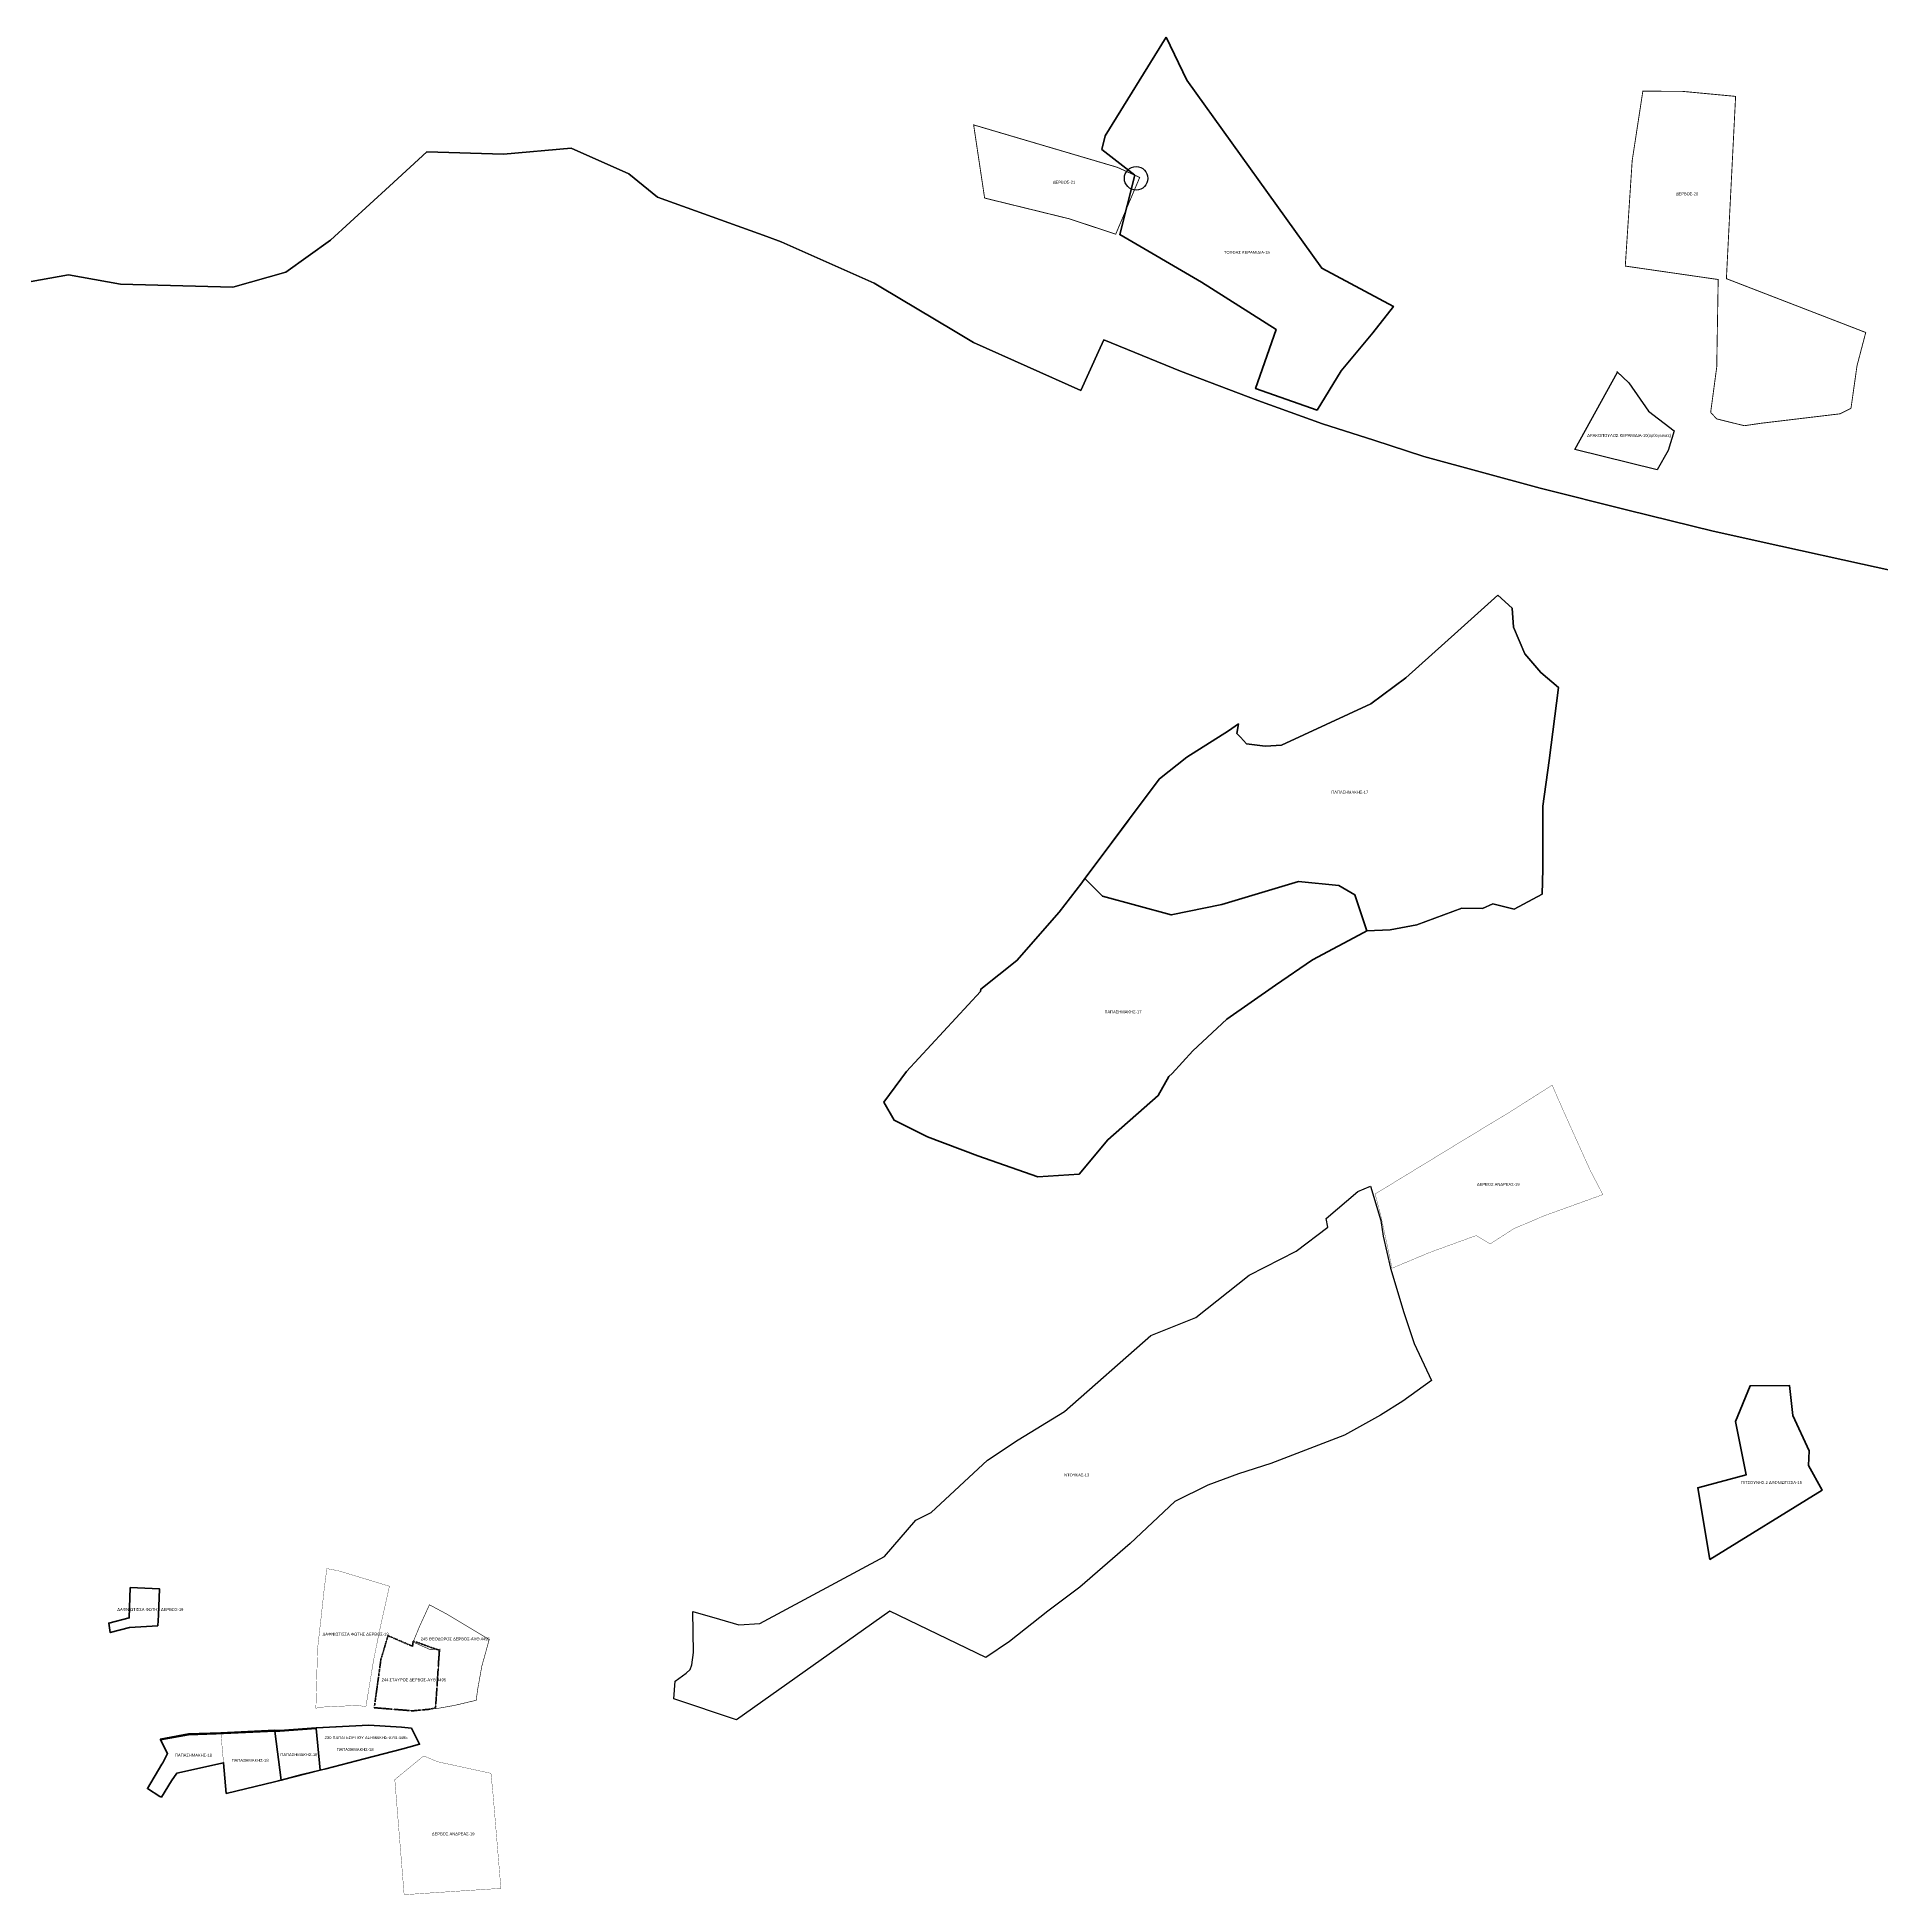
# Model space of a CAD drawing. Header units: metres. Extents: x 245125 to 394351, y 270578 to 4233311.
# Drawn here: x 276250 to 276883, y 4191203 to 4191840 of the extents above; entities that cross this region are included whole.
import ezdxf
from ezdxf.lldxf.tags import DXFTag

# ---------------------------------------------------------------- set-up
doc = ezdxf.new("R2010")
doc.units = ezdxf.units.M
doc.linetypes.add('3DOT2', pattern=[0.75, 0.25, -0.125, 0, -0.125, 0, -0.125, 0, -0.125])
for name, color, linetype in [('4495-(228-329)', 103, 'Continuous'), ('ASTOTA', 7, 'Continuous'), ('topo2010', 207, 'Continuous'), ('topo2013', 66, 'Continuous'), ('topo2015', 137, 'Continuous'), ('topo2017', 2, 'Continuous'), ('topo2018', 5, 'Continuous'), ('topo2019', 6, 'Continuous'), ('topo2020', 3, 'Continuous'), ('topo2021', 4, 'Continuous')]:
    doc.layers.add(name, color=color, linetype=linetype)
doc.styles.get("Standard").update_dxf_attribs({"font": 'arial.ttf'})
tags = doc.linetypes.add('BORDER2', pattern=[0.875, 0.25, -0.125, 0.25, -0.125, 0, -0.125]).pattern_tags.tags
tags[14:15] = [DXFTag(74, 4), DXFTag(75, 0), DXFTag(340, '0'), DXFTag(46, 1.0), DXFTag(50, 0.0), DXFTag(44, 0.0), DXFTag(45, 0.0)]
tags[12:13] = [DXFTag(74, 4), DXFTag(75, 0), DXFTag(340, '0'), DXFTag(46, 1.0), DXFTag(50, 0.0), DXFTag(44, 0.0), DXFTag(45, 0.0)]
tags[10:11] = [DXFTag(74, 4), DXFTag(75, 0), DXFTag(340, '0'), DXFTag(46, 1.0), DXFTag(50, 0.0), DXFTag(44, 0.0), DXFTag(45, 0.0)]
tags[8:9] = [DXFTag(74, 4), DXFTag(75, 0), DXFTag(340, '0'), DXFTag(46, 1.0), DXFTag(50, 0.0), DXFTag(44, 0.0), DXFTag(45, 0.0)]
tags[6:7] = [DXFTag(74, 4), DXFTag(75, 0), DXFTag(340, '0'), DXFTag(46, 1.0), DXFTag(50, 0.0), DXFTag(44, 0.0), DXFTag(45, 0.0)]
tags[4:5] = [DXFTag(74, 4), DXFTag(75, 0), DXFTag(340, '0'), DXFTag(46, 1.0), DXFTag(50, 0.0), DXFTag(44, 0.0), DXFTag(45, 0.0)]
tags = doc.linetypes.add('DASHDOT2', pattern=[0.5, 0.25, -0.125, 0, -0.125]).pattern_tags.tags
tags[10:11] = [DXFTag(74, 4), DXFTag(75, 0), DXFTag(340, '0'), DXFTag(46, 1.0), DXFTag(50, 0.0), DXFTag(44, 0.0), DXFTag(45, 0.0)]
tags[8:9] = [DXFTag(74, 4), DXFTag(75, 0), DXFTag(340, '0'), DXFTag(46, 1.0), DXFTag(50, 0.0), DXFTag(44, 0.0), DXFTag(45, 0.0)]
tags[6:7] = [DXFTag(74, 4), DXFTag(75, 0), DXFTag(340, '0'), DXFTag(46, 1.0), DXFTag(50, 0.0), DXFTag(44, 0.0), DXFTag(45, 0.0)]
tags[4:5] = [DXFTag(74, 4), DXFTag(75, 0), DXFTag(340, '0'), DXFTag(46, 1.0), DXFTag(50, 0.0), DXFTag(44, 0.0), DXFTag(45, 0.0)]
tags = doc.linetypes.add('HIDDEN', pattern=[0.375, 0.25, -0.125]).pattern_tags.tags
tags[6:7] = [DXFTag(74, 4), DXFTag(75, 0), DXFTag(340, '0'), DXFTag(46, 1.0), DXFTag(50, 0.0), DXFTag(44, 0.0), DXFTag(45, 0.0)]
tags[4:5] = [DXFTag(74, 4), DXFTag(75, 0), DXFTag(340, '0'), DXFTag(46, 1.0), DXFTag(50, 0.0), DXFTag(44, 0.0), DXFTag(45, 0.0)]

msp = doc.modelspace()

# ---------------------------------------------------------------- linework, layer by layer
at = {"color": 5, "flags": 128}
msp.add_lwpolyline([(276292.55, 4191256.05), (276302.17, 4191257.81), (276311.64, 4191258.14), (276329.36, 4191258.92), (276331.86, 4191259.03), (276333.54, 4191259.03), (276346.05, 4191259.88), (276346.08, 4191260.18), (276364.05, 4191261.05), (276375.28, 4191260.37), (276378.71, 4191260), (276381.49, 4191254.53), (276377.84, 4191253.56), (276375.77, 4191252.96), (276362.44, 4191249.58), (276349.27, 4191246.14), (276347.42, 4191245.65), (276341.18, 4191244.12), (276331.68, 4191241.63), (276315.16, 4191237.64), (276314.21, 4191248.17), (276298.18, 4191244.55), (276296.4, 4191241.97), (276292.88, 4191236.38), (276292.35, 4191236.63), (276288.06, 4191239.33), (276293.01, 4191247.64), (276293.4, 4191248.18), (276295.03, 4191251.38), (276292.55, 4191256.05)], close=True, dxfattribs=at)
at = {"layer": '4495-(228-329)', "color": 103, "lineweight": -2, "ltscale": 10, "const_width": 0.2}
msp.add_lwpolyline([(276384.89, 4191302.38), (276390.79, 4191299.22), (276395.19, 4191296.57), (276396.39, 4191295.85), (276405.4, 4191290.46), (276402.85, 4191281.23), (276401.42, 4191273.25), (276400.94, 4191269.62), (276393.51, 4191267.86), (276386.95, 4191266.69), (276388.42, 4191285.55), (276388.55, 4191287.18), (276385.24, 4191286.96), (276379.28, 4191289.6), (276381.48, 4191294.93)], close=True, dxfattribs=at)
at = {"layer": '4495-(228-329)', "color": 103, "linetype": '3DOT2', "lineweight": 40}
msp.add_lwpolyline([(276370.66, 4191291.78), (276379.13, 4191288.14), (276379.27, 4191289.99), (276385.4, 4191287.78), (276388.28, 4191286.75), (276387.64, 4191276.86), (276386.99, 4191266.98), (276384.9, 4191266.54), (276379.14, 4191266), (276365.95, 4191267.06), (276368.22, 4191283.57), (276370.66, 4191291.78)], close=True, dxfattribs=at)
at = {"layer": '4495-(228-329)', "color": 103, "linetype": 'DASHDOT2', "lineweight": 70, "ltscale": 0.2}
msp.add_lwpolyline([(276292.41, 4191256.32), (276302.2, 4191258.1), (276313.28, 4191258.5), (276331.82, 4191259.32), (276333.57, 4191259.27), (276346.02, 4191260.17), (276364.05, 4191261.05), (276375.28, 4191260.37), (276378.71, 4191260), (276381.49, 4191254.53), (276377.84, 4191253.56), (276375.77, 4191252.96), (276362.44, 4191249.58), (276349.27, 4191246.14), (276347.42, 4191245.65), (276341.18, 4191244.12), (276334.01, 4191242.24), (276331.68, 4191241.63), (276315.16, 4191237.64), (276314.21, 4191248.17), (276298.18, 4191244.55), (276296.4, 4191241.97), (276292.88, 4191236.38), (276292.35, 4191236.63), (276288.06, 4191239.33), (276293.01, 4191247.64), (276293.4, 4191248.18), (276295.03, 4191251.38)], close=True, dxfattribs=at)
at = {"layer": 'ASTOTA', "color": 253, "linetype": 'HIDDEN', "ltscale": 300}
msp.add_lwpolyline([(276920.03, 4191649.95), (276876.83, 4191659.46), (276848.71, 4191665.64), (276825.54, 4191670.73), (276796.23, 4191677.96), (276766.16, 4191685.56), (276726.19, 4191696.41), (276709.05, 4191701.96), (276691.45, 4191707.67), (276669.18, 4191715.66), (276642.73, 4191725.74), (276616.37, 4191736.41), (276614.57, 4191732.42), (276608.51, 4191719), (276571.68, 4191735.47), (276564.8, 4191739.59), (276539.79, 4191754.56), (276537.55, 4191755.9), (276505.6, 4191770.11), (276500.67, 4191771.89), (276463.2, 4191785.42), (276453.3, 4191793.38), (276433.51, 4191802.19), (276410.32, 4191800.2), (276384.04, 4191800.97), (276371.14, 4191789.16), (276350.94, 4191770.66), (276335.61, 4191759.68), (276317.4, 4191754.54), (276278.84, 4191755.51), (276261, 4191758.75), (276248.19, 4191756.45)], dxfattribs=at)
at = {"layer": 'topo2010', "color": 207}
for p, q in [((276778.01, 4191698.77), (276792.68, 4191725.34)), ((276792.68, 4191725.34), (276796.53, 4191721.68)), ((276796.53, 4191721.68), (276803.36, 4191711.96)), ((276803.36, 4191711.96), (276812.16, 4191705.16)), ((276812.16, 4191705.16), (276810.03, 4191698.44)), ((276806.33, 4191691.84), (276778.01, 4191698.77)), ((276810.03, 4191698.44), (276806.33, 4191691.84))]:
    msp.add_line(p, q, dxfattribs=at)
msp.add_lwpolyline([(276792.49, 4191725.52), (276796.53, 4191721.68), (276803.36, 4191711.96), (276812.16, 4191705.16)], dxfattribs=at)
at = {"layer": 'topo2013', "color": 66}
msp.add_lwpolyline([(276468.79, 4191270.14), (276469.21, 4191276.13), (276473.01, 4191278.94), (276474.34, 4191280.21), (276474.91, 4191281.78), (276475.49, 4191285.99), (276475.34, 4191300.1), (276484.43, 4191297.45), (276491.1, 4191295.55), (276498.24, 4191295.98), (276541.04, 4191318.93), (276551.82, 4191331.45), (276557.06, 4191334.08), (276576.45, 4191352), (276586.93, 4191358.99), (276602.88, 4191368.67), (276632.48, 4191394.75), (276647.9, 4191400.94), (276666.2, 4191415.46), (276682.37, 4191423.75), (276693.27, 4191431.92), (276692.67, 4191434.88), (276703.51, 4191444.23), (276707.91, 4191446.03), (276711.43, 4191434.22), (276712.3, 4191428.82), (276714.73, 4191417.92), (276719.34, 4191402.67), (276722.88, 4191392.03), (276728.8, 4191379.3), (276718.95, 4191372.28), (276711.3, 4191367.4), (276698.95, 4191360.58), (276673.64, 4191350.88), (276662.6, 4191347.37), (276652.09, 4191343.39), (276640.7, 4191337.87), (276625.4, 4191323.47), (276608.08, 4191308.48), (276597.2, 4191300.24), (276583.98, 4191289.76), (276575.86, 4191284.27), (276542.97, 4191300.2), (276490.26, 4191262.92)], close=True, dxfattribs=at)
at = {"layer": 'topo2015', "color": 137, "lineweight": 80, "ltscale": 20}
for p, q in [((276833.23, 4191365.33), (276838.19, 4191377.55)), ((276838.19, 4191377.55), (276851.67, 4191377.67)), ((276851.67, 4191377.67), (276852.86, 4191367.35)), ((276836.85, 4191346.98), (276833.23, 4191365.33)), ((276852.86, 4191367.35), (276858.48, 4191355.19)), ((276858.48, 4191355.19), (276858.21, 4191350.22)), ((276858.21, 4191350.22), (276862.88, 4191341.7)), ((276820.23, 4191342.54), (276836.85, 4191346.98)), ((276824.41, 4191317.93), (276820.23, 4191342.54)), ((276824.41, 4191317.93), (276862.88, 4191341.7)), ((276862.88, 4191341.7), (276824.41, 4191317.93))]:
    msp.add_line(p, q, dxfattribs=at)
at = {"layer": 'topo2015', "color": 137, "linetype": 'BORDER2', "lineweight": 50, "ltscale": 7}
msp.add_lwpolyline([(276637.75, 4191840.3), (276616.77, 4191806.44), (276615.65, 4191801.8), (276627.05, 4191792.91), (276621.85, 4191772.56), (276649.85, 4191756.21), (276675.57, 4191739.98), (276668.45, 4191719.73), (276689.58, 4191712.31), (276697.81, 4191725.86), (276708.7, 4191738.89), (276715.77, 4191747.89), (276691.16, 4191761), (276644.87, 4191825.49)], close=True, dxfattribs=at)
at = {"layer": 'topo2015', "color": 253, "linetype": 'HIDDEN', "ltscale": 300}
msp.add_lwpolyline([(276248.19, 4191756.45), (276261, 4191758.75), (276278.84, 4191755.51), (276317.4, 4191754.54), (276335.61, 4191759.68), (276350.94, 4191770.66), (276371.14, 4191789.16), (276384.04, 4191800.97), (276410.32, 4191800.2), (276433.51, 4191802.19), (276453.3, 4191793.38), (276463.2, 4191785.42), (276500.67, 4191771.89), (276505.6, 4191770.11), (276537.55, 4191755.9), (276539.79, 4191754.56), (276564.8, 4191739.59), (276571.68, 4191735.47), (276608.51, 4191719), (276614.57, 4191732.42), (276616.37, 4191736.41), (276642.73, 4191725.74), (276669.18, 4191715.66), (276691.45, 4191707.67), (276709.05, 4191701.96), (276726.19, 4191696.41), (276766.16, 4191685.56), (276796.23, 4191677.96), (276825.54, 4191670.73), (276848.71, 4191665.64), (276876.83, 4191659.46), (276920.03, 4191649.95)], dxfattribs=at)
at = {"layer": 'topo2015', "color": 137, "lineweight": 80, "ltscale": 20}
msp.add_lwpolyline([(276820.23, 4191342.54), (276824.41, 4191317.93), (276862.88, 4191341.7), (276858.21, 4191350.22), (276858.48, 4191355.19), (276852.86, 4191367.35), (276851.67, 4191377.67), (276838.19, 4191377.55), (276833.23, 4191365.33), (276836.85, 4191346.98), (276820.23, 4191342.54), (276824.41, 4191317.93), (276824.4, 4191318.01)], dxfattribs=at)
at = {"layer": 'topo2017'}
for p, q in [((276608.8, 4191550.14), (276625.76, 4191572.85)), ((276757.16, 4191541.06), (276749.92, 4191542.88)), ((276766.82, 4191546.24), (276757.16, 4191541.06))]:
    msp.add_line(p, q, dxfattribs=at)
at = {"layer": 'topo2017', "color": 1, "linetype": 'HIDDEN', "lineweight": 40, "ltscale": 6}
msp.add_line((276749.92, 4191542.88), (276757.16, 4191541.06), dxfattribs=at)
at = {"layer": 'topo2017', "color": 2}
for points in [[(276662.57, 4191604.66), (276659.17, 4191602.27), (276644.85, 4191593.23), (276635.44, 4191585.82), (276625.76, 4191572.85), (276624, 4191570.49), (276609.88, 4191551.58), (276608.8, 4191550.14), (276601, 4191540.01), (276586.47, 4191523.52), (276574.15, 4191513.68), (276573.99, 4191512.85), (276548.68, 4191485.32), (276540.87, 4191474.91), (276544.43, 4191468.62), (276551.23, 4191465.22), (276555.79, 4191462.93), (276573.13, 4191456.42), (276593.7, 4191449.23), (276607.95, 4191450.17), (276617.69, 4191461.96), (276634.99, 4191477.16), (276638.66, 4191483.66), (276639.79, 4191484.73), (276646.92, 4191492.51), (276658.6, 4191503.32), (276675.26, 4191515), (276688.02, 4191523.64), (276705.64, 4191533.06), (276706.62, 4191533.59), (276714.63, 4191534.02), (276723.84, 4191535.68), (276739.26, 4191541.38), (276746.36, 4191541.34), (276749.92, 4191542.88), (276757.16, 4191541.06), (276766.82, 4191546.24), (276767.05, 4191554.81), (276767.01, 4191576.44), (276769.25, 4191592.05), (276772.46, 4191617.15), (276766.34, 4191622.33), (276760.84, 4191628.68), (276756.94, 4191637.89), (276756.48, 4191644.34), (276751.59, 4191648.86), (276737.93, 4191636.51), (276720.01, 4191620.51), (276708.01, 4191611.55), (276677.35, 4191597.38), (276671.86, 4191597.01), (276670.81, 4191597.14), (276665.32, 4191597.82), (276663.24, 4191600.07), (276662.05, 4191601.36)], [(276609.88, 4191551.58), (276624, 4191570.49), (276625.76, 4191572.85), (276635.44, 4191585.82), (276644.85, 4191593.23), (276659.17, 4191602.27), (276662.57, 4191604.66), (276662.05, 4191601.36), (276663.24, 4191600.07), (276665.32, 4191597.82), (276670.81, 4191597.14), (276671.86, 4191597.01), (276677.35, 4191597.38), (276708.01, 4191611.55), (276720.01, 4191620.51), (276737.93, 4191636.51), (276751.59, 4191648.86), (276756.48, 4191644.34), (276756.94, 4191637.89), (276760.84, 4191628.68), (276766.34, 4191622.33), (276772.46, 4191617.15), (276769.25, 4191592.05), (276767.01, 4191576.44), (276767.05, 4191554.81), (276766.82, 4191546.24), (276757.16, 4191541.06), (276749.92, 4191542.88), (276746.36, 4191541.34), (276739.26, 4191541.38), (276723.84, 4191535.68), (276714.63, 4191534.02), (276706.62, 4191533.59), (276702.56, 4191546.01), (276697.06, 4191549.24), (276683.14, 4191550.54), (276656.92, 4191542.73), (276639.52, 4191539.09), (276615.88, 4191545.58)]]:
    msp.add_lwpolyline(points, close=True, dxfattribs=at)
at = {"layer": 'topo2017', "color": 2, "linetype": 'HIDDEN', "lineweight": 40, "ltscale": 6}
msp.add_lwpolyline([(276609.88, 4191551.58), (276608.8, 4191550.14), (276601, 4191540.01), (276586.47, 4191523.52), (276574.15, 4191513.68), (276573.99, 4191512.85), (276548.68, 4191485.32), (276540.87, 4191474.91), (276544.43, 4191468.62), (276551.23, 4191465.22), (276555.79, 4191462.93), (276573.13, 4191456.42), (276593.7, 4191449.23), (276607.95, 4191450.17), (276617.69, 4191461.96), (276634.99, 4191477.16), (276638.66, 4191483.66), (276639.79, 4191484.73), (276646.92, 4191492.51), (276658.6, 4191503.32), (276675.26, 4191515), (276688.02, 4191523.64), (276705.64, 4191533.06), (276706.62, 4191533.59), (276702.56, 4191546.01), (276697.06, 4191549.24), (276683.14, 4191550.54), (276656.92, 4191542.73), (276639.52, 4191539.09), (276615.88, 4191545.58)], close=True, dxfattribs=at)
at = {"layer": 'topo2018', "color": 5, "lineweight": 50}
msp.add_line((276347.42, 4191245.65), (276346.05, 4191259.88), dxfattribs=at)
at = {"layer": 'topo2018', "color": 5, "lineweight": 50, "const_width": 0.1}
msp.add_lwpolyline([(276292.55, 4191256.05), (276302.17, 4191257.81), (276311.64, 4191258.14), (276313.31, 4191258.21), (276314.21, 4191248.17), (276298.18, 4191244.55), (276296.4, 4191241.97), (276292.88, 4191236.38), (276292.35, 4191236.63), (276288.06, 4191239.33), (276291.44, 4191245), (276293.01, 4191247.64), (276293.4, 4191248.18), (276295.03, 4191251.38)], close=True, dxfattribs=at)
at = {"layer": 'topo2018', "color": 5, "flags": 128}
msp.add_lwpolyline([(276331.86, 4191259.03), (276334.01, 4191242.24), (276331.68, 4191241.63), (276315.16, 4191237.64), (276314.21, 4191248.17), (276298.18, 4191244.55), (276296.4, 4191241.97), (276292.88, 4191236.38), (276292.35, 4191236.63), (276288.06, 4191239.33), (276293.01, 4191247.64), (276293.4, 4191248.18), (276295.03, 4191251.38), (276292.55, 4191256.05), (276302.17, 4191257.81), (276311.64, 4191258.14), (276329.36, 4191258.92)], close=True, dxfattribs=at)
at = {"layer": 'topo2018', "color": 5, "lineweight": 50}
msp.add_lwpolyline([(276331.86, 4191259.03), (276333.54, 4191258.97), (276346.05, 4191259.88), (276347.42, 4191245.65), (276334.01, 4191242.24)], close=True, dxfattribs=at)
at = {"layer": 'topo2019', "color": 6, "lineweight": 30, "ltscale": 30, "const_width": 0.1}
msp.add_lwpolyline([(276709.49, 4191443.34), (276740.24, 4191462.09), (276756, 4191471.64), (276770.26, 4191480.7), (276773.82, 4191472.5), (276783.33, 4191451.41), (276787.65, 4191443.13), (276767.63, 4191435.92), (276757.07, 4191431.43), (276748.96, 4191426.2), (276744.15, 4191429.08), (276728.15, 4191423.26), (276720.12, 4191419.9), (276715.29, 4191417.88), (276714.32, 4191422.48), (276711.64, 4191435.1)], close=True, dxfattribs=at)
at = {"layer": 'topo2019', "color": 6, "lineweight": 40, "const_width": 0.1}
msp.add_lwpolyline([(276349.67, 4191314.8), (276351.66, 4191314.43), (276353.64, 4191314.06), (276371.16, 4191308.75), (276368.1, 4191295.08), (276367.66, 4191292.99), (276365.7, 4191283.31), (276363.08, 4191267.43), (276360.25, 4191267.86), (276347.43, 4191267.25), (276345.91, 4191266.87), (276346.48, 4191287.2), (276347.56, 4191296.75), (276348.76, 4191307.74)], close=True, dxfattribs=at)
at = {"layer": 'topo2019', "color": 6, "lineweight": 70}
msp.add_lwpolyline([(276291.61, 4191295.11), (276281.88, 4191294.57), (276275.32, 4191292.87), (276274.79, 4191296.13), (276281.87, 4191297.85), (276282.18, 4191308.3), (276292.22, 4191307.88), (276291.9, 4191298.8)], close=True, dxfattribs=at)
at = {"layer": 'topo2019', "color": 6, "ltscale": 15, "const_width": 0.1}
msp.add_lwpolyline([(276373, 4191242.39), (276382.9, 4191250.52), (276387.68, 4191248.53), (276406, 4191244.55), (276406.77, 4191236.79), (276409.41, 4191205.08), (276376.2, 4191202.91)], close=True, dxfattribs=at)
at = {"layer": 'topo2020', "color": 3, "ltscale": 10, "const_width": 0.3}
msp.add_lwpolyline([(276801.38, 4191821.77), (276815.08, 4191821.69), (276833.22, 4191819.98), (276830.06, 4191757.43), (276877.89, 4191738.96), (276874.89, 4191727.54), (276872.82, 4191712.92), (276869.03, 4191711.05), (276841.86, 4191707.8), (276836.2, 4191706.97), (276826.7, 4191709.32), (276824.66, 4191711.56), (276826.74, 4191727.08), (276827.24, 4191757.14), (276795.35, 4191761.75), (276797.72, 4191797.91)], close=True, dxfattribs=at)
at = {"layer": 'topo2021', "color": 4, "ltscale": 3, "const_width": 0.3}
msp.add_lwpolyline([(276571.68, 4191810.2), (276620.97, 4191795.65), (276628.68, 4191792.17), (276620.45, 4191772.7), (276604.43, 4191777.99), (276575.45, 4191785.09)], close=True, dxfattribs=at)
at = {"layer": 'topo2021', "color": 1}
msp.add_circle((276627.46, 4191791.85), 4.03, dxfattribs=at)

# ---------------------------------------------------------------- texts
at = {"layer": '4495-(228-329)', "color": 103, "char_height": 1, "attachment_point": 1}
for s, insert, width in [('245 ΘΕΟΔΩΡΟΣ ΔΕΡΒΟΣ-ΑΥΘ.4495', (276381.92, 4191291.16), 27.7412), ('244 ΣΤΑΥΡΟΣ ΔΕΡΒΟΣ-ΑΥΘ.4495', (276368.45, 4191277.13), 24.1329), ('230 ΠΑΠΑΓΕΩΡΓΙΟΥ ΑΣΗΜΑΚΗΣ-ΑΥΘ.4495', (276348.91, 4191257.3), 38.4033)]:
    msp.add_mtext(s, dxfattribs=dict(at, insert=insert, width=width))
at = {"layer": 'topo2010', "color": 207, "ltscale": 3, "insert": (276782.28, 4191704.15), "char_height": 1, "width": 31.5146, "attachment_point": 1}
msp.add_mtext('ΔΡΑΚΟΠΟΥΛΟΣ ΚΕΡΑΜΙΔΙΑ-10(ορθογωνιες)', dxfattribs=at)
at = {"layer": 'topo2013', "color": 66, "lineweight": 80, "ltscale": 20, "insert": (276602.75, 4191347.42), "char_height": 1, "width": 13.1603, "attachment_point": 1}
msp.add_mtext('ΝΤΟΥΚΑΣ-13', dxfattribs=at)
at = {"layer": 'topo2015', "color": 137, "ltscale": 3, "insert": (276657.61, 4191766.96), "char_height": 1, "width": 30.2887, "attachment_point": 1}
msp.add_mtext('ΤΟΥΦΑΣ ΚΕΡΑΜΙΔΙΑ-15', dxfattribs=at)
at = {"layer": 'topo2015', "color": 137, "lineweight": 80, "ltscale": 20, "insert": (276835.09, 4191344.83), "char_height": 1, "width": 34.772, "attachment_point": 1}
msp.add_mtext('ΠΙΤΣΟΥΝΗΣ 2 ΔΑΦΝΙΩΤΙΣΣΑ-15', dxfattribs=at)
at = {"layer": 'topo2017', "color": 2, "char_height": 1, "width": 17.175, "attachment_point": 1}
for insert in [(276694.46, 4191581.71), (276616.6, 4191506.32)]:
    msp.add_mtext('ΠΑΠΑΣΗΜΑΚΗΣ-17', dxfattribs=dict(at, insert=insert))
at = {"layer": 'topo2018', "color": 5, "char_height": 1, "width": 10.7258, "attachment_point": 1}
for insert in [(276297.57, 4191251.25), (276317, 4191249.52), (276333.74, 4191251.45), (276353.04, 4191253.22)]:
    msp.add_mtext('ΠΑΠΑΣΗΜΑΚΗΣ-18', dxfattribs=dict(at, insert=insert))
at = {"layer": 'topo2019', "color": 6, "lineweight": 80, "ltscale": 20, "char_height": 1, "attachment_point": 1}
for s, insert, width in [('ΔΕΡΒΟΣ ΑΝΔΡΕΑΣ-19', (276744.45, 4191447.16), 23.1417), ('ΔΑΦΝΙΩΤΙΣΣΑ ΦΩΤΗΣ ΔΕΡΒΟΣ-19', (276277.75, 4191301.27), 23.1203), ('ΔΑΦΝΙΩΤΙΣΣΑ ΦΩΤΗΣ ΔΕΡΒΟΣ-19', (276348.2, 4191292.82), 24.1918), ('ΔΕΡΒΟΣ ΑΝΔΡΕΑΣ-19', (276385.72, 4191224.26), 25.4502)]:
    msp.add_mtext(s, dxfattribs=dict(at, insert=insert, width=width))
at = {"layer": 'topo2020', "color": 3, "ltscale": 3, "insert": (276812.67, 4191787.03), "char_height": 1, "width": 4.9743, "attachment_point": 1}
msp.add_mtext('ΔΕΡΒΟΣ-20', dxfattribs=at)
at = {"layer": 'topo2021', "color": 4, "ltscale": 3, "insert": (276598.84, 4191791.01), "char_height": 1, "width": 4.9743, "attachment_point": 1}
msp.add_mtext('ΔΕΡΒΟΣ-21', dxfattribs=at)

doc.saveas('drawing.dxf')
